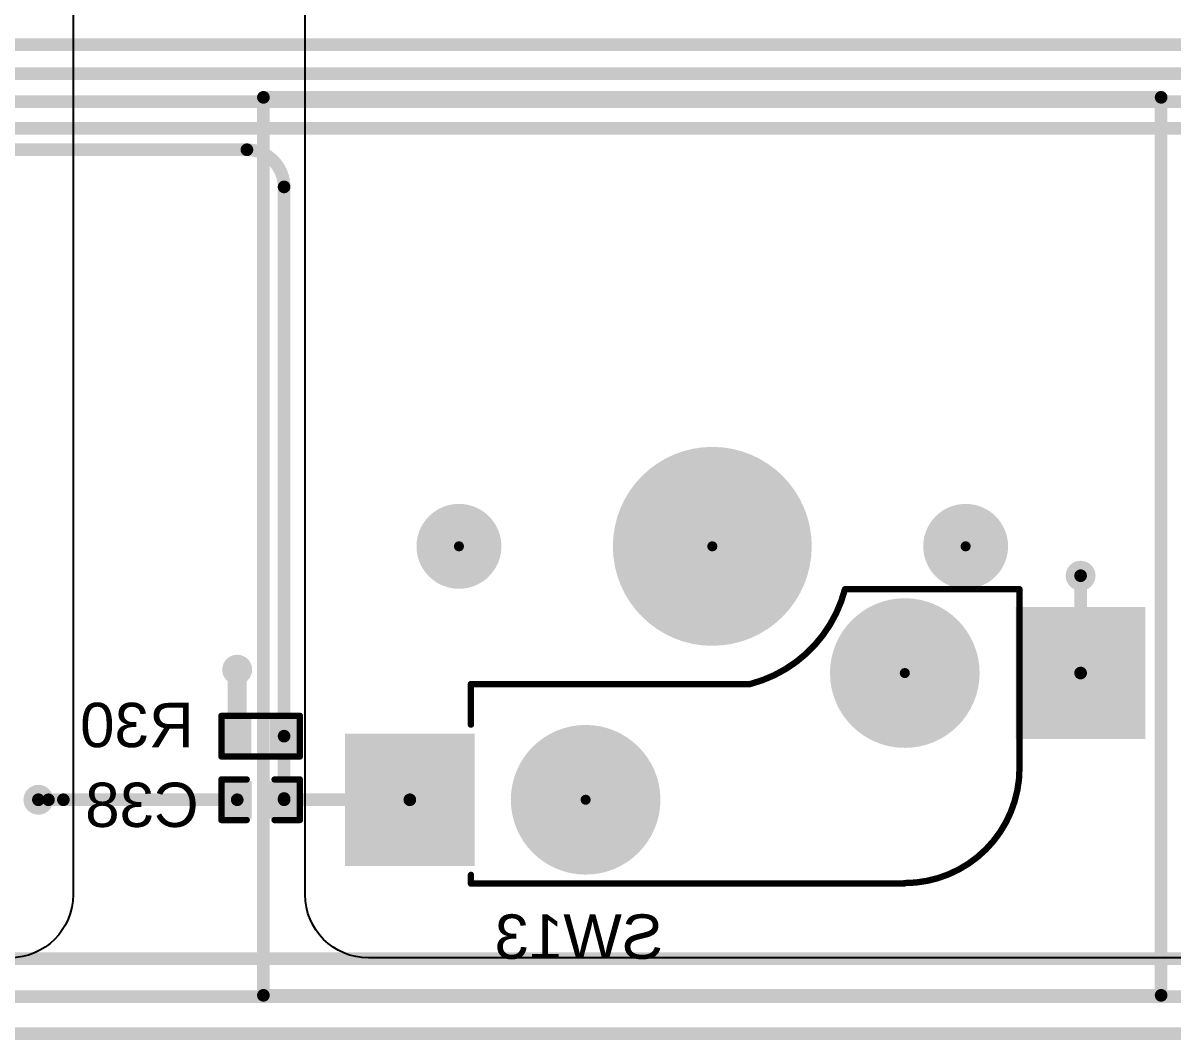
# Model space of a CAD drawing. Header units: inches. Extents: x 0 to 280, y 0 to 81.
# Drawn here: x 141.09 to 164.15, y 30.74 to 51.13 of the extents above; entities that cross this region are included whole.
import ezdxf

# ---------------------------------------------------------------- set-up
doc = ezdxf.new("R2010")
doc.units = ezdxf.units.IN
for name, color, linetype in [('Bottom Layer', 5, 'Continuous'), ('Bottom Overlay', 54, 'Continuous'), ('Bottom Paste', 16, 'Continuous'), ('Bottom Solder', 6, 'Continuous'), ('Pad Holes', 156, 'Continuous'), ('Top Layer', 1, 'Continuous'), ('Top Overlay', 2, 'Continuous'), ('Top Solder', 216, 'Continuous'), ('Via Holes', 16, 'Continuous')]:
    doc.layers.add(name, color=color, linetype=linetype)
doc.styles.add('Arial', font='', dxfattribs={"height": 0.2})
doc.styles.get('Arial').set_extended_font_data('Arial')

# ---------------------------------------------------------------- blocks, each defined once
blk = doc.blocks.new('____0402_B_30')
at = {"layer": 'Bottom Layer'}
for points in [[(-0.2412999999999999, 0.3174999999999999), (-0.2413000000000001, -0.3175), (-0.6985, -0.3174999999999999), (-0.6985, 0.3175)], [(0.6985, 0.3174999999999999), (0.6985, -0.3175), (0.2412999999999999, -0.3174999999999999), (0.2413000000000001, 0.3175)]]:
    blk.add_hatch(color=5, dxfattribs=at).paths.add_polyline_path(points)
at = {"layer": 'Bottom Paste'}
for points in [[(-0.2412999999999999, 0.3174999999999999), (-0.2413000000000001, -0.3175), (-0.6985, -0.3174999999999999), (-0.6985, 0.3175)], [(0.6985, 0.3174999999999999), (0.6985, -0.3175), (0.2412999999999999, -0.3174999999999999), (0.2413000000000001, 0.3175)]]:
    blk.add_hatch(color=16, dxfattribs=at).paths.add_polyline_path(points)
at = {"layer": 'Bottom Solder'}
for points in [[(-0.1813001199999999, 0.3774998799999999), (-0.1813001200000001, -0.3774998800000001), (-0.7584998799999999, -0.3774998799999999), (-0.7584998799999999, 0.3774998800000001)], [(0.7584998799999999, 0.3774998799999999), (0.7584998799999999, -0.3774998800000001), (0.1813001199999999, -0.3774998799999999), (0.1813001200000001, 0.3774998800000001)]]:
    blk.add_hatch(color=6, dxfattribs=at).paths.add_polyline_path(points)
at = {"layer": 'Bottom Overlay'}
for points in [[(-0.7874, -0.4064, 0.127, 0.127, 0), (-0.7874, 0.4064, 0.127, 0.127, 0)], [(-0.7874, 0.4064, 0.127, 0.127, 0), (-0.2794, 0.4064, 0.127, 0.127, 0)], [(0.2794, 0.4064, 0.127, 0.127, 0), (0.7874, 0.4064, 0.127, 0.127, 0)], [(0.7874, -0.4064, 0.127, 0.127, 0), (0.7874, 0.4064, 0.127, 0.127, 0)], [(-0.7874, -0.4064, 0.127, 0.127, 0), (-0.2794, -0.4064, 0.127, 0.127, 0)], [(0.2794, -0.4064, 0.127, 0.127, 0), (0.7874, -0.4064, 0.127, 0.127, 0)]]:
    blk.add_lwpolyline(points, format="xyseb", dxfattribs=at)
for points in [[(-0.8191499999999999, 0.4064, 0.0635, 0.0635, 1), (-0.7556499999999999, 0.4064, 0.0635, 0.0635, 1)], [(-0.8191499999999999, 0.4064, 0.0635, 0.0635, 1), (-0.7556499999999999, 0.4064, 0.0635, 0.0635, 1)], [(-0.31115, 0.4064, 0.0635, 0.0635, 1), (-0.24765, 0.4064, 0.0635, 0.0635, 1)], [(0.24765, 0.4064, 0.0635, 0.0635, 1), (0.31115, 0.4064, 0.0635, 0.0635, 1)], [(0.7556499999999999, 0.4064, 0.0635, 0.0635, 1), (0.8191499999999999, 0.4064, 0.0635, 0.0635, 1)], [(0.7556499999999999, 0.4064, 0.0635, 0.0635, 1), (0.8191499999999999, 0.4064, 0.0635, 0.0635, 1)], [(-0.8191499999999999, -0.4064, 0.0635, 0.0635, 1), (-0.7556499999999999, -0.4064, 0.0635, 0.0635, 1)], [(-0.8191499999999999, -0.4064, 0.0635, 0.0635, 1), (-0.7556499999999999, -0.4064, 0.0635, 0.0635, 1)], [(-0.31115, -0.4064, 0.0635, 0.0635, 1), (-0.24765, -0.4064, 0.0635, 0.0635, 1)], [(0.24765, -0.4064, 0.0635, 0.0635, 1), (0.31115, -0.4064, 0.0635, 0.0635, 1)], [(0.7556499999999999, -0.4064, 0.0635, 0.0635, 1), (0.8191499999999999, -0.4064, 0.0635, 0.0635, 1)], [(0.7556499999999999, -0.4064, 0.0635, 0.0635, 1), (0.8191499999999999, -0.4064, 0.0635, 0.0635, 1)]]:
    blk.add_lwpolyline(points, format="xyseb", close=True, dxfattribs=at)
blk = doc.blocks.new('CPG151101S11_16_B_56')
at = {"layer": 'Bottom Layer'}
for points in [[(5.4750081, 3.8150038), (7.975003099999999, 3.8150038), (7.975003099999999, 1.2649962), (5.4750081, 1.2649962)], [(-7.975003099999999, 1.2750038), (-5.4750081, 1.2750038), (-5.4750081, -1.2750038), (-7.975003099999999, -1.2750038)]]:
    blk.add_hatch(color=5, dxfattribs=at).paths.add_polyline_path(points)
at = {"layer": 'Bottom Paste'}
for points in [[(5.4750081, 3.8150038), (7.975003099999999, 3.8150038), (7.975003099999999, 1.2649962), (5.4750081, 1.2649962)], [(-7.975003099999999, 1.2750038), (-5.4750081, 1.2750038), (-5.4750081, -1.2750038), (-7.975003099999999, -1.2750038)]]:
    blk.add_hatch(color=16, dxfattribs=at).paths.add_polyline_path(points)
at = {"layer": 'Bottom Solder'}
for points in [[(5.4249955, 3.8650164), (8.025015699999999, 3.8650164), (8.025015699999999, 1.2149836), (5.4249955, 1.2149836)], [(-8.025015699999999, 1.3250164), (-5.4249955, 1.3250164), (-5.4249955, -1.3250164), (-8.025015699999999, -1.3250164)]]:
    blk.add_hatch(color=6, dxfattribs=at).paths.add_polyline_path(points)
h = blk.add_hatch(color=6, dxfattribs=at)
edge = h.paths.add_edge_path()
edge.add_arc((3.199892, 2.54), 0.1016, 0, 360)
h = blk.add_hatch(color=6, dxfattribs=at)
edge = h.paths.add_edge_path()
edge.add_arc((-3.199892, 0), 0.1016, 0, 360)
h = blk.add_hatch(color=6, dxfattribs=at)
edge = h.paths.add_edge_path()
edge.add_arc((-4.420108, -2.54), 0.1016, 0, 360)
h = blk.add_hatch(color=6, dxfattribs=at)
edge = h.paths.add_edge_path()
edge.add_arc((0.6598919999999999, -2.54), 0.1016, 0, 360)
h = blk.add_hatch(color=6, dxfattribs=at)
edge = h.paths.add_edge_path()
edge.add_arc((5.739891999999999, -2.54), 0.1016, 0, 360)
at = {"layer": 'Pad Holes'}
h = blk.add_hatch(color=7, dxfattribs=at)
edge = h.paths.add_edge_path()
edge.add_arc((3.199892, 2.54), 1.499997, 0, 360)
h = blk.add_hatch(color=7, dxfattribs=at)
edge = h.paths.add_edge_path()
edge.add_arc((-3.199892, 0), 1.499997, 0, 360)
h = blk.add_hatch(color=7, dxfattribs=at)
edge = h.paths.add_edge_path()
edge.add_arc((0.6598919999999999, -2.54), 1.9939, 0, 360)
h = blk.add_hatch(color=7, dxfattribs=at)
edge = h.paths.add_edge_path()
edge.add_arc((-4.420108, -2.54), 0.8509, 0, 360)
h = blk.add_hatch(color=7, dxfattribs=at)
edge = h.paths.add_edge_path()
edge.add_arc((5.739891999999999, -2.54), 0.8509, 0, 360)
at = {"layer": 'Top Solder'}
h = blk.add_hatch(color=216, dxfattribs=at)
edge = h.paths.add_edge_path()
edge.add_arc((3.199892, 2.54), 0.1016, 0, 360)
h = blk.add_hatch(color=216, dxfattribs=at)
edge = h.paths.add_edge_path()
edge.add_arc((-3.199892, 0), 0.1016, 0, 360)
h = blk.add_hatch(color=216, dxfattribs=at)
edge = h.paths.add_edge_path()
edge.add_arc((-4.420108, -2.54), 0.1016, 0, 360)
h = blk.add_hatch(color=216, dxfattribs=at)
edge = h.paths.add_edge_path()
edge.add_arc((0.6598919999999999, -2.54), 0.1016, 0, 360)
h = blk.add_hatch(color=216, dxfattribs=at)
edge = h.paths.add_edge_path()
edge.add_arc((5.739891999999999, -2.54), 0.1016, 0, 360)
at = {"layer": 'Bottom Overlay'}
for points in [[(-5.499989, 1.9063716, 0.127, 0.127, -0.4142135623730951), (-3.1963614, 4.209999199999999, 0.127, 0.127, 0)], [(5.499989, 4.2200068, 0.127, 0.127, 0), (-3.1863538, 4.2200068, 0.127, 0.127, 0)], [(5.499989, 4.2200068, 0.127, 0.127, -0.4142135623730951), (5.4899814, 4.209999199999999, 0.127, 0.127, 0)], [(5.499989, 4.2200068, 0.127, 0.127, 0), (5.499989, 4.046143799999999, 0.127, 0.127, 0)], [(-5.499989, 1.9063716, 0.127, 0.127, 0), (-5.499989, -1.5061438, 0.127, 0.127, 0)], [(5.499989, 1.0338562, 0.127, 0.127, 0), (5.499989, 0.4700016, 0.127, 0.127, 0)], [(5.5000144, 0.4699508, 0.127, 0.127, 0), (5.499989, 0.4700016, 0.127, 0.127, 0)], [(5.5000144, 0.4699508, 0.127, 0.127, 0), (5.5000144, 0.2200148, 0.127, 0.127, 0)], [(-1.99999854, -1.67998394, 0.127, 0.127, -0.2716855530014931), (-0.09999725999999999, 0.22001734, 0.127, 0.127, 0)], [(0.1500124, 0.2200148, 0.127, 0.127, 0), (-0.0999998, 0.2200148, 0.127, 0.127, 0)], [(1.1900154, 0.2200148, 0.127, 0.127, 0), (0.1500124, 0.2200148, 0.127, 0.127, 0)], [(5.5000144, 0.2200148, 0.127, 0.127, 0), (1.1900154, 0.2200148, 0.127, 0.127, 0)], [(-5.499989, -1.5061438, 0.127, 0.127, 0), (-5.499989, -1.6799814, 0.127, 0.127, 0)], [(-1.999996, -1.6799814, 0.127, 0.127, 0), (-5.499989, -1.6799814, 0.127, 0.127, 0)]]:
    blk.add_lwpolyline(points, format="xyseb", dxfattribs=at)
for points in [[(-3.2281114, 4.209999199999999, 0.0635, 0.0635, 1), (-3.1646114, 4.209999199999999, 0.0635, 0.0635, 1)], [(-3.2181038, 4.2200068, 0.0635, 0.0635, 1), (-3.1546038, 4.2200068, 0.0635, 0.0635, 1)], [(5.4582314, 4.209999199999999, 0.0635, 0.0635, 1), (5.521731399999999, 4.209999199999999, 0.0635, 0.0635, 1)], [(5.468239, 4.2200068, 0.0635, 0.0635, 1), (5.531739, 4.2200068, 0.0635, 0.0635, 1)], [(5.468239, 4.2200068, 0.0635, 0.0635, 1), (5.531739, 4.2200068, 0.0635, 0.0635, 1)], [(5.468239, 4.2200068, 0.0635, 0.0635, 1), (5.531739, 4.2200068, 0.0635, 0.0635, 1)], [(5.468239, 4.046143799999999, 0.0635, 0.0635, 1), (5.531739, 4.046143799999999, 0.0635, 0.0635, 1)], [(-5.531739, 1.9063716, 0.0635, 0.0635, 1), (-5.468239, 1.9063716, 0.0635, 0.0635, 1)], [(-5.531739, 1.9063716, 0.0635, 0.0635, 1), (-5.468239, 1.9063716, 0.0635, 0.0635, 1)], [(5.468239, 1.0338562, 0.0635, 0.0635, 1), (5.531739, 1.0338562, 0.0635, 0.0635, 1)], [(5.468239, 0.4700016, 0.0635, 0.0635, 1), (5.531739, 0.4700016, 0.0635, 0.0635, 1)], [(5.468239, 0.4700016, 0.0635, 0.0635, 1), (5.531739, 0.4700016, 0.0635, 0.0635, 1)], [(5.4682644, 0.4699508, 0.0635, 0.0635, 1), (5.5317644, 0.4699508, 0.0635, 0.0635, 1)], [(5.4682644, 0.4699508, 0.0635, 0.0635, 1), (5.5317644, 0.4699508, 0.0635, 0.0635, 1)], [(-0.1317498, 0.2200148, 0.0635, 0.0635, 1), (-0.0682498, 0.2200148, 0.0635, 0.0635, 1)], [(-0.13174726, 0.22001734, 0.0635, 0.0635, 1), (-0.06824725999999999, 0.22001734, 0.0635, 0.0635, 1)], [(0.1182624, 0.2200148, 0.0635, 0.0635, 1), (0.1817624, 0.2200148, 0.0635, 0.0635, 1)], [(0.1182624, 0.2200148, 0.0635, 0.0635, 1), (0.1817624, 0.2200148, 0.0635, 0.0635, 1)], [(1.1582654, 0.2200148, 0.0635, 0.0635, 1), (1.2217654, 0.2200148, 0.0635, 0.0635, 1)], [(1.1582654, 0.2200148, 0.0635, 0.0635, 1), (1.2217654, 0.2200148, 0.0635, 0.0635, 1)], [(5.4682644, 0.2200148, 0.0635, 0.0635, 1), (5.5317644, 0.2200148, 0.0635, 0.0635, 1)], [(5.4682644, 0.2200148, 0.0635, 0.0635, 1), (5.5317644, 0.2200148, 0.0635, 0.0635, 1)], [(-5.531739, -1.5061438, 0.0635, 0.0635, 1), (-5.468239, -1.5061438, 0.0635, 0.0635, 1)], [(-5.531739, -1.5061438, 0.0635, 0.0635, 1), (-5.468239, -1.5061438, 0.0635, 0.0635, 1)], [(-5.531739, -1.6799814, 0.0635, 0.0635, 1), (-5.468239, -1.6799814, 0.0635, 0.0635, 1)], [(-5.531739, -1.6799814, 0.0635, 0.0635, 1), (-5.468239, -1.6799814, 0.0635, 0.0635, 1)], [(-2.03174854, -1.67998394, 0.0635, 0.0635, 1), (-1.96824854, -1.67998394, 0.0635, 0.0635, 1)], [(-2.031746, -1.6799814, 0.0635, 0.0635, 1), (-1.968246, -1.6799814, 0.0635, 0.0635, 1)]]:
    blk.add_lwpolyline(points, format="xyseb", close=True, dxfattribs=at)
blk = doc.blocks.new('R___0402_B_81')
at = {"layer": 'Bottom Layer'}
for points in [[(-0.2412999999999999, 0.3174999999999999), (-0.2413000000000001, -0.3175), (-0.6985, -0.3174999999999999), (-0.6985, 0.3175)], [(0.6985, 0.3174999999999999), (0.6985, -0.3175), (0.2412999999999999, -0.3174999999999999), (0.2413000000000001, 0.3175)]]:
    blk.add_hatch(color=5, dxfattribs=at).paths.add_polyline_path(points)
at = {"layer": 'Bottom Paste'}
for points in [[(-0.2412999999999999, 0.3174999999999999), (-0.2413000000000001, -0.3175), (-0.6985, -0.3174999999999999), (-0.6985, 0.3175)], [(0.6985, 0.3174999999999999), (0.6985, -0.3175), (0.2412999999999999, -0.3174999999999999), (0.2413000000000001, 0.3175)]]:
    blk.add_hatch(color=16, dxfattribs=at).paths.add_polyline_path(points)
at = {"layer": 'Bottom Solder'}
for points in [[(-0.1862988399999999, 0.3725011599999999), (-0.18629884, -0.3725011600000001), (-0.75350116, -0.3725011599999999), (-0.75350116, 0.3725011600000001)], [(0.75350116, 0.3725011599999999), (0.75350116, -0.3725011600000001), (0.1862988399999999, -0.3725011599999999), (0.18629884, 0.3725011600000001)]]:
    blk.add_hatch(color=6, dxfattribs=at).paths.add_polyline_path(points)
at = {"layer": 'Bottom Overlay'}
for points in [[(-0.7874, -0.4064, 0.127, 0.127, 0), (-0.7874, 0.4064, 0.127, 0.127, 0)], [(-0.7874, 0.4064, 0.127, 0.127, 0), (0.7874, 0.4064, 0.127, 0.127, 0)], [(0.7874, -0.4064, 0.127, 0.127, 0), (0.7874, 0.4064, 0.127, 0.127, 0)], [(-0.8128, 0.4318, 0.0032258, 0.0032258, 0), (0.8128, 0.4318, 0.0032258, 0.0032258, 0)], [(-0.7874, -0.4064, 0.127, 0.127, 0), (0.7874, -0.4064, 0.127, 0.127, 0)]]:
    blk.add_lwpolyline(points, format="xyseb", dxfattribs=at)
for points in [[(-0.8191499999999999, 0.4064, 0.0635, 0.0635, 1), (-0.7556499999999999, 0.4064, 0.0635, 0.0635, 1)], [(-0.8191499999999999, 0.4064, 0.0635, 0.0635, 1), (-0.7556499999999999, 0.4064, 0.0635, 0.0635, 1)], [(0.7556499999999999, 0.4064, 0.0635, 0.0635, 1), (0.8191499999999999, 0.4064, 0.0635, 0.0635, 1)], [(0.7556499999999999, 0.4064, 0.0635, 0.0635, 1), (0.8191499999999999, 0.4064, 0.0635, 0.0635, 1)], [(-0.81360518, 0.4318, 0.0016129, 0.0016129, 1), (-0.8119948199999999, 0.4318, 0.0016129, 0.0016129, 1)], [(0.8119948199999999, 0.4318, 0.0016129, 0.0016129, 1), (0.81360518, 0.4318, 0.0016129, 0.0016129, 1)], [(-0.8191499999999999, -0.4064, 0.0635, 0.0635, 1), (-0.7556499999999999, -0.4064, 0.0635, 0.0635, 1)], [(-0.8191499999999999, -0.4064, 0.0635, 0.0635, 1), (-0.7556499999999999, -0.4064, 0.0635, 0.0635, 1)], [(0.7556499999999999, -0.4064, 0.0635, 0.0635, 1), (0.8191499999999999, -0.4064, 0.0635, 0.0635, 1)], [(0.7556499999999999, -0.4064, 0.0635, 0.0635, 1), (0.8191499999999999, -0.4064, 0.0635, 0.0635, 1)]]:
    blk.add_lwpolyline(points, format="xyseb", close=True, dxfattribs=at)

msp = doc.modelspace()

# ---------------------------------------------------------------- hatches: boundary and pattern name
at = {"layer": 'Bottom Layer'}
h = msp.add_hatch(color=5, dxfattribs=at)
edge = h.paths.add_edge_path()
edge.add_arc((162.3000056, 40.05099432), 0.2999994, 0, 360)
h = msp.add_hatch(color=5, dxfattribs=at)
edge = h.paths.add_edge_path()
edge.add_arc((145.38886848, 38.16724142), 0.2999994, 0, 360)
h = msp.add_hatch(color=5, dxfattribs=at)
edge = h.paths.add_edge_path()
edge.add_arc((141.4018, 35.56), 0.2999994, 0, 360)
at = {"layer": 'Top Layer'}
h = msp.add_hatch(color=1, dxfattribs=at)
edge = h.paths.add_edge_path()
edge.add_arc((162.3000056, 40.05099432), 0.2999994, 0, 360)
h = msp.add_hatch(color=1, dxfattribs=at)
edge = h.paths.add_edge_path()
edge.add_arc((145.38886848, 38.16724142), 0.2999994, 0, 360)
h = msp.add_hatch(color=1, dxfattribs=at)
edge = h.paths.add_edge_path()
edge.add_arc((141.4018, 35.56), 0.2999994, 0, 360)
at = {"layer": 'Via Holes'}
h = msp.add_hatch(color=7, dxfattribs=at)
edge = h.paths.add_edge_path()
edge.add_arc((162.3000056, 40.05099432), 0.1499997, 0, 360)
h = msp.add_hatch(color=7, dxfattribs=at)
edge = h.paths.add_edge_path()
edge.add_arc((145.38886848, 38.16724142), 0.1499997, 0, 360)
h = msp.add_hatch(color=7, dxfattribs=at)
edge = h.paths.add_edge_path()
edge.add_arc((141.4018, 35.56), 0.1499997, 0, 360)

# ---------------------------------------------------------------- linework, layer by layer
at = {"layer": 'Bottom Layer'}
for points in [[(127.368808, 50.6984, 0.254, 0.254, 0), (172.89239742, 50.6984, 0.254, 0.254, 0)], [(127.4294759, 50.116232, 0.254, 0.254, 0), (212.66390792, 50.116232, 0.254, 0.254, 0)], [(127.31643574, 49.5554, 0.254, 0.254, 0), (212.76689476, 49.5554, 0.254, 0.254, 0)], [(127.12639294, 49.022, 0.254, 0.254, 0), (172.97293828, 49.022, 0.254, 0.254, 0)], [(126.83359952, 48.5902, 0.254, 0.254, 0), (145.58317848, 48.5902, 0.254, 0.254, 0)], [(145.58317848, 48.5902, 0.254, 0.254, -0.4142135623730951), (146.32866848, 47.84471, 0.254, 0.254, 0)], [(146.32866848, 36.8350038, 0.254, 0.254, 0), (146.32866848, 47.84471, 0.254, 0.254, 0)], [(162.3000056, 38.09999999999999, 0.254, 0.254, 0), (162.3000056, 40.05099432, 0.254, 0.254, 0)], [(145.38886848, 36.84843532, 0.3809999999999999, 0.3809999999999999, 0), (145.38886848, 38.16724142, 0.3809999999999999, 0.3809999999999999, 0)], [(146.32866848, 35.5854, 0.254, 0.254, 0), (146.32866848, 36.8350038, 0.254, 0.254, 0)], [(141.4018, 35.56, 0.254, 0.254, 0), (141.90340936, 35.56, 0.254, 0.254, 0)], [(141.60426848, 35.56, 0.254, 0.254, 0), (141.90340936, 35.56, 0.254, 0.254, 0)], [(141.90340936, 35.56, 0.254, 0.254, 0), (145.38886848, 35.56, 0.254, 0.254, 0)], [(146.32866848, 35.56, 0.254, 0.254, 0), (148.8499944, 35.56, 0.254, 0.254, 0)], [(117.90953812, 32.3749924, 0.254, 0.254, 0), (213.7664, 32.3749924, 0.254, 0.254, 0)], [(117.90953812, 31.6129924, 0.254, 0.254, 0), (193.4464, 31.6129924, 0.254, 0.254, 0)], [(117.90953812, 30.87152068, 0.254, 0.254, 0), (173.51227172, 30.87152068, 0.254, 0.254, 0)]]:
    msp.add_lwpolyline(points, format="xyseb", dxfattribs=at)
for points in [[(145.51967848, 48.5902, 0.127, 0.127, 1), (145.64667848, 48.5902, 0.127, 0.127, 1)], [(145.51967848, 48.5902, 0.127, 0.127, 1), (145.64667848, 48.5902, 0.127, 0.127, 1)], [(146.26516848, 47.84471, 0.127, 0.127, 1), (146.39216848, 47.84471, 0.127, 0.127, 1)], [(146.26516848, 47.84471, 0.127, 0.127, 1), (146.39216848, 47.84471, 0.127, 0.127, 1)], [(162.2365056, 40.05099432, 0.127, 0.127, 1), (162.3635056, 40.05099432, 0.127, 0.127, 1)], [(145.29361848, 38.16724142, 0.1905, 0.1905, 1), (145.48411848, 38.16724142, 0.1905, 0.1905, 1)], [(162.2365056, 38.09999999999999, 0.127, 0.127, 1), (162.3635056, 38.09999999999999, 0.127, 0.127, 1)], [(145.29361848, 36.84843532, 0.1905, 0.1905, 1), (145.48411848, 36.84843532, 0.1905, 0.1905, 1)], [(146.26516848, 36.8350038, 0.127, 0.127, 1), (146.39216848, 36.8350038, 0.127, 0.127, 1)], [(146.26516848, 36.8350038, 0.127, 0.127, 1), (146.39216848, 36.8350038, 0.127, 0.127, 1)], [(141.3383, 35.56, 0.127, 0.127, 1), (141.4653, 35.56, 0.127, 0.127, 1)], [(141.54076848, 35.56, 0.127, 0.127, 1), (141.66776848, 35.56, 0.127, 0.127, 1)], [(141.83990936, 35.56, 0.127, 0.127, 1), (141.96690936, 35.56, 0.127, 0.127, 1)], [(141.83990936, 35.56, 0.127, 0.127, 1), (141.96690936, 35.56, 0.127, 0.127, 1)], [(141.83990936, 35.56, 0.127, 0.127, 1), (141.96690936, 35.56, 0.127, 0.127, 1)], [(145.32536848, 35.56, 0.127, 0.127, 1), (145.45236848, 35.56, 0.127, 0.127, 1)], [(146.26516848, 35.5854, 0.127, 0.127, 1), (146.39216848, 35.5854, 0.127, 0.127, 1)], [(146.26516848, 35.56, 0.127, 0.127, 1), (146.39216848, 35.56, 0.127, 0.127, 1)], [(148.7864944, 35.56, 0.127, 0.127, 1), (148.9134944, 35.56, 0.127, 0.127, 1)]]:
    msp.add_lwpolyline(points, format="xyseb", close=True, dxfattribs=at)
at = {"layer": 'Top Layer'}
for p, q in [((142.09880394, 58.08979491999999), (142.09880394, 33.65967868)), ((146.74999606, 33.65967868), (146.74999606, 58.08979491999999)), ((169.52017658, 32.38967868), (148.01999606, 32.38967868))]:
    msp.add_line(p, q, dxfattribs=at)
at = {"layer": 'Top Layer', "extrusion": (0, 0, -1)}
for centre, radius, start, end in [((-140.82879886, 33.65967868), 1.270005079999999, 180, 270), ((-148.01999606, 33.65967868), 1.269999999999999, 270, 0)]:
    msp.add_arc(centre, radius, start, end, dxfattribs=at)
at = {"layer": 'Top Overlay'}
for points in [[(145.91458752, 49.63999724, 0.254, 0.254, 0), (163.91458708, 49.63999724, 0.254, 0.254, 0)], [(145.91458752, 31.63999768, 0.254, 0.254, 0), (145.91458752, 49.63999724, 0.254, 0.254, 0)], [(163.91458708, 31.63999768, 0.254, 0.254, 0), (163.91458708, 49.63999724, 0.254, 0.254, 0)], [(145.91458752, 31.63999768, 0.254, 0.254, 0), (163.91458708, 31.63999768, 0.254, 0.254, 0)]]:
    msp.add_lwpolyline(points, format="xyseb", dxfattribs=at)
for points in [[(145.85108752, 49.63999724, 0.127, 0.127, 1), (145.97808752, 49.63999724, 0.127, 0.127, 1)], [(145.85108752, 49.63999724, 0.127, 0.127, 1), (145.97808752, 49.63999724, 0.127, 0.127, 1)], [(163.85108708, 49.63999724, 0.127, 0.127, 1), (163.97808708, 49.63999724, 0.127, 0.127, 1)], [(163.85108708, 49.63999724, 0.127, 0.127, 1), (163.97808708, 49.63999724, 0.127, 0.127, 1)], [(145.85108752, 31.63999768, 0.127, 0.127, 1), (145.97808752, 31.63999768, 0.127, 0.127, 1)], [(145.85108752, 31.63999768, 0.127, 0.127, 1), (145.97808752, 31.63999768, 0.127, 0.127, 1)], [(163.85108708, 31.63999768, 0.127, 0.127, 1), (163.97808708, 31.63999768, 0.127, 0.127, 1)], [(163.85108708, 31.63999768, 0.127, 0.127, 1), (163.97808708, 31.63999768, 0.127, 0.127, 1)]]:
    msp.add_lwpolyline(points, format="xyseb", close=True, dxfattribs=at)

# ---------------------------------------------------------------- block references
at = {"rotation": 180}
msp.add_blockref('CPG151101S11_16_B_56', (155.575, 38.09999999999999), dxfattribs=at)
for name, p in [('R___0402_B_81', (145.85876848, 36.8350038)), ('____0402_B_30', (145.85876848, 35.56))]:
    msp.add_blockref(name, p)

# ---------------------------------------------------------------- texts
at = {"layer": 'Bottom Overlay', "style": 'Arial', "text_generation_flag": 2}
for s, p in [('R30', (144.51641912, 36.61424478)), ('C38', (144.61801912, 35.01404478)), ('SW13', (153.93035508, 32.37264544))]:
    msp.add_text(s, height=0.889, dxfattribs=at).set_placement(p)

doc.saveas('drawing.dxf')
